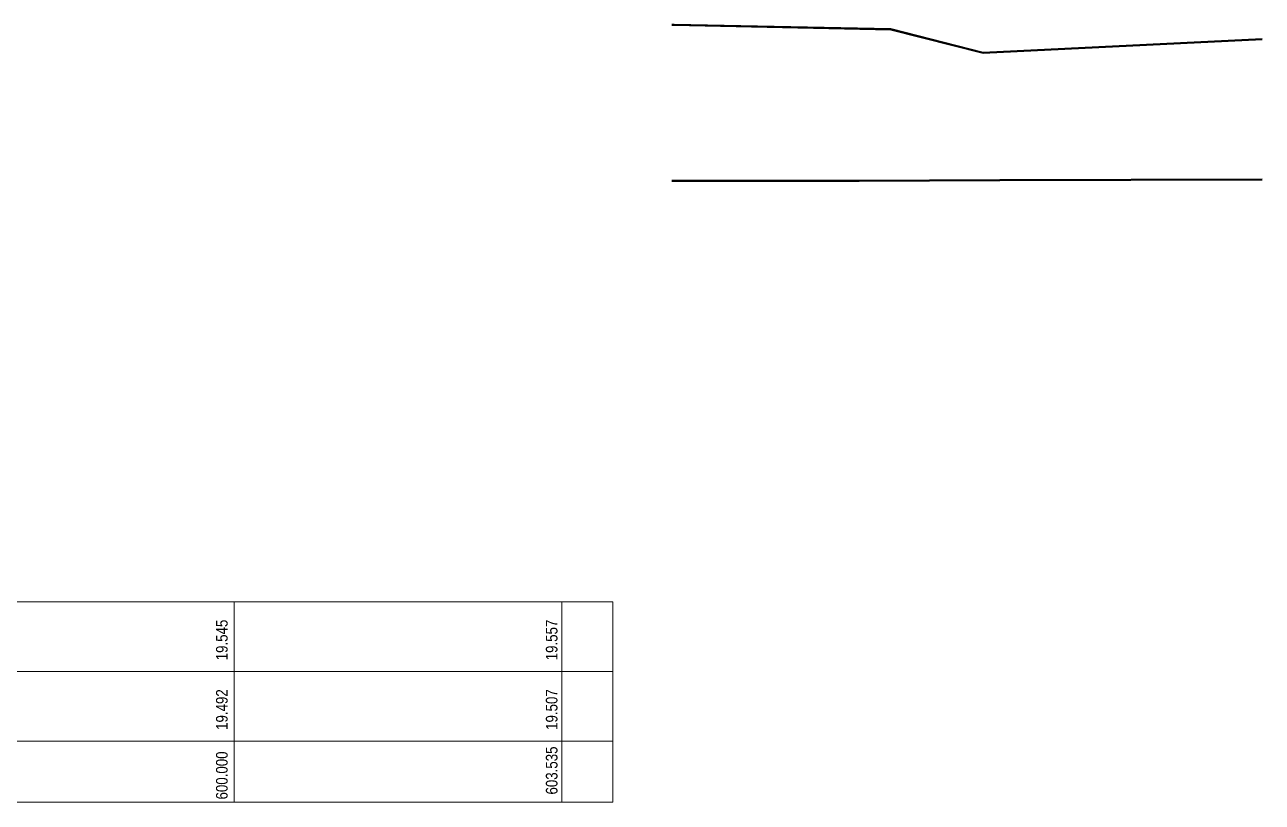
# Model space of a CAD drawing. Header units: metres. Extents: x 1 to 98, y 2 to 1697.
# Drawn here: x 71.11 to 97.78, y 1.92 to 18.68 of the extents above; entities that cross this region are included whole.
import ezdxf

# ---------------------------------------------------------------- set-up
doc = ezdxf.new("R2010")
doc.units = ezdxf.units.M
for name, pattern in [('Dash', [0.00635, 0.003175, -0.003175]), ('Dash_2_', [0.00635, 0.003175, -0.003175]), ('DASHED2', [9.525, 6.35, -3.175])]:
    doc.linetypes.add(name, pattern=pattern)
for name, color, linetype, lineweight in [('_Hidden Lines_', 7, 'Dash_2_', 9), ('D-BDGE', 7, 'Continuous', 13), ('D-ENHA-TEXT', 7, 'Continuous', 9), ('Toposolid', 7, 'Continuous', 9)]:
    doc.layers.add(name, color=color, linetype=linetype, lineweight=lineweight)
doc.styles.add('Arial Narrow_3', font='ARIALN.TTF', dxfattribs={"height": 0.25})

# ---------------------------------------------------------------- blocks, each defined once
blk = doc.blocks.new('T2DPAA-T2D-PWA-GE-M3D-100001_RockLevels_rvt-1-DRG-2871021 - SECTION 1')
at = {"layer": 'Toposolid', "true_color": 0x8000ff}
blk.add_hatch(color=190, dxfattribs=at).paths.add_polyline_path([(581.115, 18.071), (587.129, 18.368), (587.129, 18.369), (581.114, 18.072), (579.12, 18.579), (574.403, 18.678), (574.403, 18.677), (574.456, 18.676), (579.121, 18.578), (581.114, 18.071)])
at = {"layer": 'Toposolid', "lineweight": 5, "true_color": 0x8000ff}
for points in [[(574.456, 18.677), (574.456, 18.677), (574.456, 18.677), (574.403, 18.678)], [(579.121, 18.579), (579.12, 18.579), (579.12, 18.579), (579.12, 18.579)]]:
    blk.add_hatch(color=190, dxfattribs=at).paths.add_polyline_path(points)
at = {"layer": 'Toposolid', "true_color": 0x00ff00}
blk.add_hatch(color=3, dxfattribs=at).paths.add_polyline_path([(574.403, 15.311), (578.465, 15.315), (581.473, 15.325), (587.129, 15.343), (587.129, 15.344), (581.114, 15.325), (578.427, 15.316), (578.09, 15.315), (576.284, 15.314), (574.403, 15.312), (574.403, 15.311)])
at = {"layer": 'Toposolid', "lineweight": 5, "true_color": 0x00ff00}
h = blk.add_hatch(color=3, dxfattribs=at)
edge = h.paths.add_edge_path()
edge.add_line((578.441, 15.314), (578.441, 15.315))
edge.add_line((578.441, 15.315), (578.397, 15.315))
edge.add_line((578.397, 15.315), (578.414, 15.315))
at = {"layer": '_Hidden Lines_', "color": 3, "linetype": 'Dash', "lineweight": 40, "true_color": 0x00ff00}
blk.add_line((578.209, 15.315), (578.21, 15.315), dxfattribs=at)
at = {"layer": 'Toposolid', "color": 190, "linetype": 'DASHED2', "lineweight": 40, "true_color": 0x8000ff}
for p, q in [((574.456, 18.677), (574.403, 18.678)), ((574.403, 18.677), (574.456, 18.676)), ((579.121, 18.579), (574.456, 18.677)), ((574.456, 18.676), (579.121, 18.578)), ((581.115, 18.072), (579.121, 18.579)), ((579.121, 18.578), (581.115, 18.071)), ((587.129, 18.369), (581.115, 18.072)), ((581.115, 18.071), (587.129, 18.368))]:
    blk.add_line(p, q, dxfattribs=at)
at = {"layer": 'Toposolid', "color": 3, "linetype": 'DASHED2', "lineweight": 40, "true_color": 0x00ff00}
for p, q in [((577.353, 15.315), (574.403, 15.312)), ((574.403, 15.311), (577.353, 15.314)), ((578.209, 15.316), (577.353, 15.315)), ((577.353, 15.314), (578.209, 15.315)), ((578.445, 15.316), (578.209, 15.316)), ((578.21, 15.315), (578.445, 15.315)), ((581.473, 15.326), (578.445, 15.316)), ((578.445, 15.315), (581.473, 15.325)), ((587.129, 15.344), (581.473, 15.326)), ((581.473, 15.325), (587.129, 15.343))]:
    blk.add_line(p, q, dxfattribs=at)

msp = doc.modelspace()

# ---------------------------------------------------------------- linework, layer by layer
at = {"layer": 'D-BDGE'}
for p, q in [((61.4993, 6.2371), (83.7863, 6.2371)), ((75.6289, 1.9171), (75.6289, 6.2371)), ((82.6913, 1.9171), (82.6913, 6.2371)), ((83.7863, 6.2371), (83.7863, 1.9171)), ((83.7863, 4.7371), (61.4993, 4.7371)), ((83.7863, 3.2371), (61.4993, 3.2371)), ((83.7863, 1.9171), (61.4993, 1.9171))]:
    msp.add_line(p, q, dxfattribs=at)

# ---------------------------------------------------------------- block references
at = {"lineweight": 5}
msp.add_blockref('T2DPAA-T2D-PWA-GE-M3D-100001_RockLevels_rvt-1-DRG-2871021 - SECTION 1', (-489.3444, 0), dxfattribs=at)

# ---------------------------------------------------------------- texts
at = {"layer": 'D-ENHA-TEXT', "char_height": 0.25, "attachment_point": 1, "rotation": 90, "style": 'Arial Narrow_3', "bg_fill": 3, "box_fill_scale": 1, "bg_fill_color": 256, "bg_fill_transparency": 0}
for s, insert in [('19.545', (75.2368, 4.977)), ('19.492', (75.2368, 3.477))]:
    msp.add_mtext(s, dxfattribs=dict(at, insert=insert))

# ---------------------------------------------------------------- next in the draw order: texts
for s, insert in [('19.557', (82.3455, 4.977)), ('19.507', (82.3455, 3.477)), ('600.000', (75.2368, 1.977)), ('603.535', (82.3455, 2.0834))]:
    msp.add_mtext(s, dxfattribs=dict(at, insert=insert))

doc.saveas('drawing.dxf')
